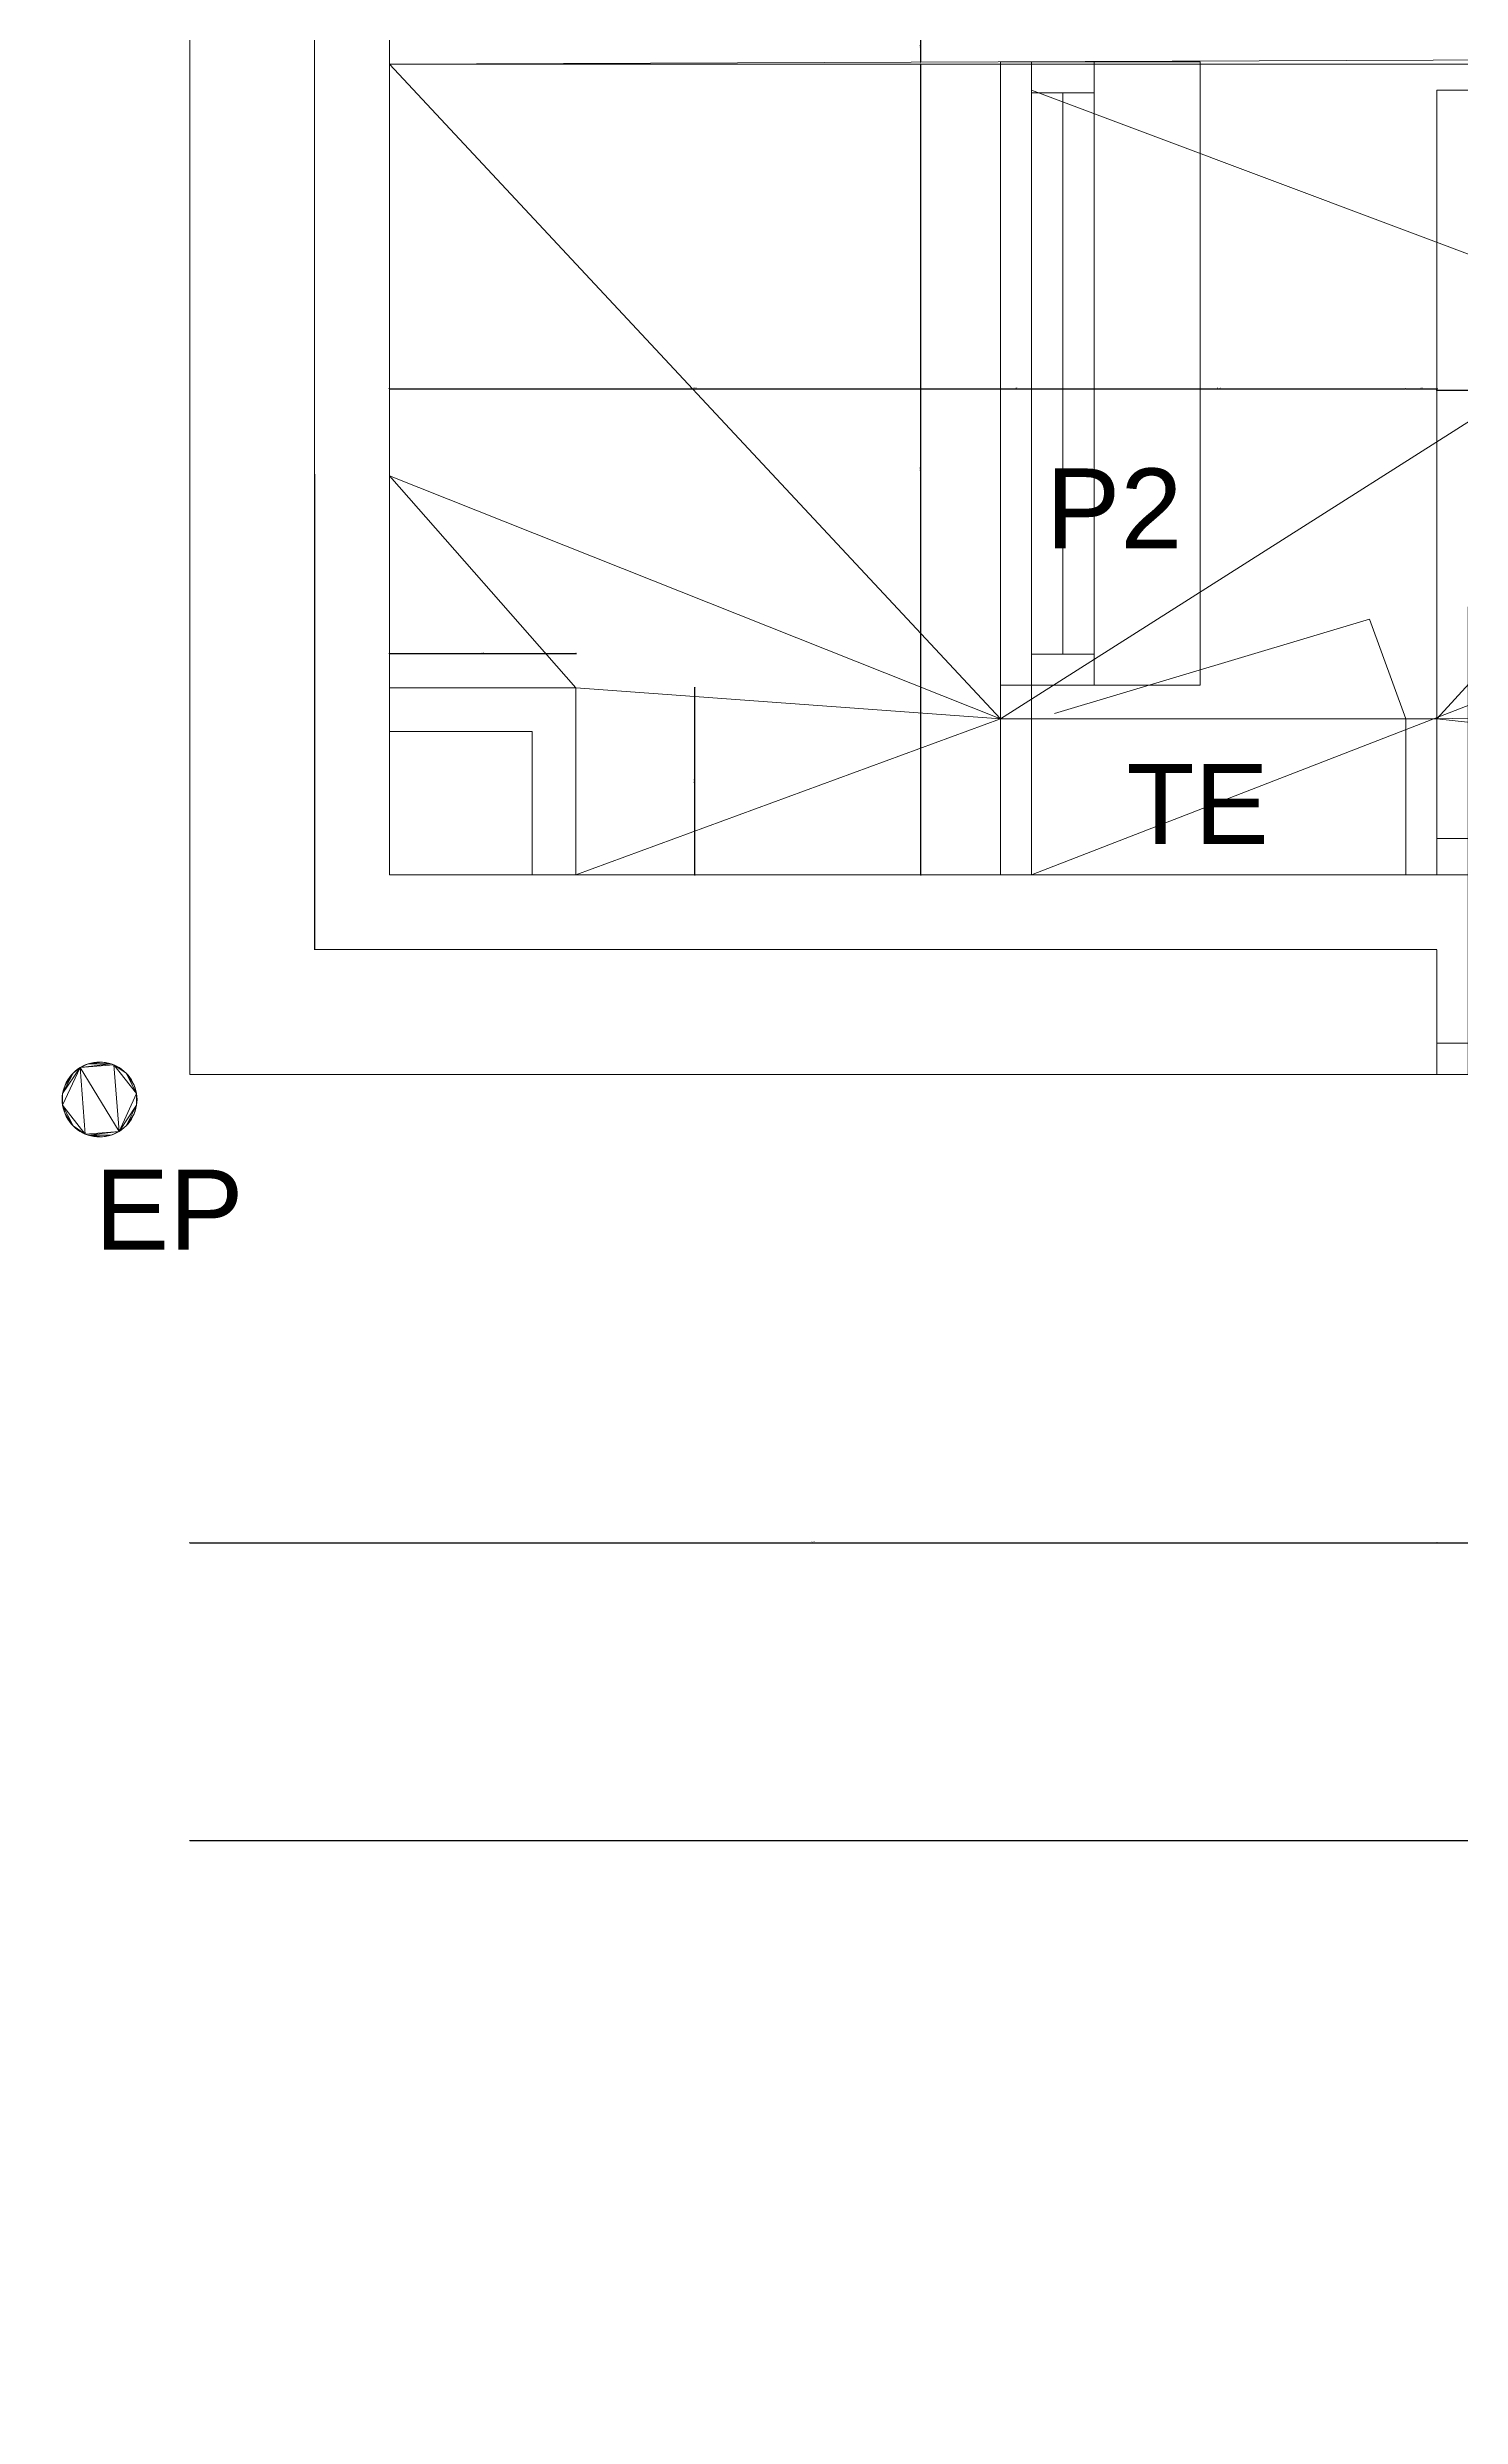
# Model space of a CAD drawing. Header units: metres. Extents: x -12536 to 12621, y -17191 to 9596.
# Drawn here: x -10431.2 to -10204.5, y -2287.6 to -1907.6 of the extents above; entities that cross this region are included whole.
import ezdxf
from ezdxf.enums import TextEntityAlignment as Align
from ezdxf.lldxf.tags import DXFTag

# ---------------------------------------------------------------- set-up
doc = ezdxf.new("R2010")
doc.units = ezdxf.units.M
doc.header["$MEASUREMENT"] = 0
doc.header["$PDMODE"] = 2
doc.header["$PDSIZE"] = 0.25
for name, color, linetype in [('Calque commun', 7, 'Continuous'), ('Cotations', 7, 'Continuous'), ('Textes', 7, 'Continuous')]:
    doc.layers.add(name, color=color, linetype=linetype)
doc.styles.add('Arial', font='arial.ttf', dxfattribs={"height": 0.128})
doc.styles.add('Century Gothic6', font='GOTHIC.TTF', dxfattribs={"height": 0.18})
tags = doc.linetypes.add('HIDDEN', pattern=[0.375, 0.25, -0.125]).pattern_tags.tags
tags[6:7] = [DXFTag(74, 4), DXFTag(75, 0), DXFTag(340, '0'), DXFTag(46, 1.0), DXFTag(50, 0.0), DXFTag(44, 0.0), DXFTag(45, 0.0)]
tags[4:5] = [DXFTag(74, 4), DXFTag(75, 0), DXFTag(340, '0'), DXFTag(46, 1.0), DXFTag(50, 0.0), DXFTag(44, 0.0), DXFTag(45, 0.0)]
tags = doc.linetypes.add('HIDDEN2', pattern=[0.1875, 0.125, -0.0625]).pattern_tags.tags
tags[6:7] = [DXFTag(74, 4), DXFTag(75, 0), DXFTag(340, '0'), DXFTag(46, 1.0), DXFTag(50, 0.0), DXFTag(44, 0.0), DXFTag(45, 0.0)]
tags[4:5] = [DXFTag(74, 4), DXFTag(75, 0), DXFTag(340, '0'), DXFTag(46, 1.0), DXFTag(50, 0.0), DXFTag(44, 0.0), DXFTag(45, 0.0)]
doc.dimstyles.new('DIM7', dxfattribs={"dimtxt": 0.18, "dimasz": 0.035, "dimexe": 0.05, "dimexo": 0, "dimgap": 0.05, "dimtad": 1, "dimzin": 1, "dimdsep": 46, "dimtxsty": 'Century Gothic6', "dimblk": 'ORIGIN', "dimcen": 0.09, "dimdle": 0.05, "dimadec": 0, "dimazin": 0, "dimtfac": 1, "dimtdec": 4, "dimtix": 1, "dimtofl": 0, "dimtmove": 0, "dimatfit": 3, "dimfxl": 0.05, "dimfxlon": 1, "dimfrac": 2, "dimtolj": 1, "dimtzin": 0, "dimarcsym": 2})

# ---------------------------------------------------------------- blocks, each defined once
blk = doc.blocks.new('Block33720')
at = {"layer": 'Calque commun', "color": 7, "linetype": 'Continuous', "lineweight": 5}
for p, q in [((-10.6388, -16.4207), (-8.9588, -16.4207)), ((-10.7588, -16.5406), (-8.9588, -16.5406))]:
    blk.add_line(p, q, dxfattribs=at)
at = {"layer": 'Calque commun', "color": 7, "linetype": 'Continuous', "lineweight": 20}
blk.add_line((-10.9588, -16.7407), (-8.9588, -16.7407), dxfattribs=at)
blk = doc.blocks.new('@PRES_1_$$_1-13')
at = {"layer": 'Calque commun', "color": 0, "linetype": 'Continuous', "lineweight": 5}
for p, q in [((0.05, 0.05), (0.05, 0.75)), ((0, 0), (0, 0.05)), ((0, 0.05), (0.05, 0.05)), ((0.05, 0.05), (0.05, 0)), ((0.75, 0), (0.75, 0.05)), ((0.75, 0.05), (0.8, 0.05)), ((0.8, 0.05), (0.8, 0)), ((0.05, 0), (0, 0)), ((0.8, 0), (0.75, 0))]:
    blk.add_line(p, q, dxfattribs=at)
at = {"layer": 'Calque commun', "color": 0, "linetype": 'Continuous', "lineweight": 5, "flags": 128}
blk.add_lwpolyline([(0.05, 0.75, -0.414214), (0.75, 0.05)], format="xyb", dxfattribs=at)
blk = doc.blocks.new('@PRES_1_$$_1-11')
at = {"layer": 'Calque commun', "color": 0, "linetype": 'ByBlock', "lineweight": -2}
blk.add_line((0, 0), (0, 0.05), dxfattribs=at)
blk = doc.blocks.new('@PRES_1_$$_1-12')
at = {"layer": 'Calque commun', "color": 0, "linetype": 'ByBlock', "lineweight": -2}
blk.add_line((0, 0), (0, 0.05), dxfattribs=at)
blk = doc.blocks.new('INTER_2D_COMB5')
at = {"layer": 'Calque commun', "color": 0, "linetype": 'ByBlock', "lineweight": -2}
blk.add_blockref('@PRES_1_$$_1-13', (0, 0), dxfattribs=at)
at = {"layer": 'Calque commun', "color": 0, "linetype": 'Continuous', "lineweight": 20}
blk.add_blockref('@PRES_1_$$_1-11', (0, 0), dxfattribs=at)
at = {"layer": 'Calque commun', "color": 0, "linetype": 'Continuous', "lineweight": 20, "extrusion": (0, 0, -1), "xscale": -1, "yscale": -1, "zscale": -1, "rotation": 180}
blk.add_blockref('@PRES_1_$$_1-12', (-0.8, 0), dxfattribs=at)
blk = doc.blocks.new('PLACED_COMB5')
at = {"layer": 'Calque commun', "color": 0, "linetype": 'ByBlock', "lineweight": -2}
blk.add_blockref('INTER_2D_COMB5', (0, 0), dxfattribs=at)
blk = doc.blocks.new('Block33759')
at = {"layer": 'Calque commun', "color": 7, "linetype": 'Continuous', "lineweight": 20}
blk.add_line((-10.9588, -16.7407), (-10.9588, -14.4756), dxfattribs=at)
at = {"layer": 'Calque commun', "color": 7, "linetype": 'Continuous', "lineweight": 5}
for p, q in [((-10.7588, -16.5407), (-10.7588, -14.4756)), ((-10.6388, -16.4206), (-10.6388, -14.4756))]:
    blk.add_line(p, q, dxfattribs=at)
blk = doc.blocks.new('_ORIGIN')
at = {"color": 0, "linetype": 'ByBlock', "lineweight": -2}
blk.add_line((0, 0), (-1, 0), dxfattribs=at)
blk.add_circle((0, 0), 0.5, dxfattribs=at)
blk = doc.blocks.new('*D1448')
at = {"layer": 'Calque commun', "color": 0, "linetype": 'ByBlock', "lineweight": -2, "transparency": 16777216}
for p, q in [((-10291.11, -1905.02), (-10291.16, -1905.02)), ((-10291.11, -1905.02), (-10291.11, -1905.05)), ((-10291.11, -1909.98), (-10291.11, -1905.05)), ((-10291.11, -1910.02), (-10291.16, -1910.02))]:
    blk.add_line(p, q, dxfattribs=at)
at = {"layer": 'Calque commun', "color": 0, "linetype": 'Continuous', "lineweight": -2, "transparency": 16777216}
blk.add_line((-10291.11, -1904.98), (-10291.11, -1904.95), dxfattribs=at)
at = {"layer": 'Defpoints', "color": 0, "linetype": 'Continuous', "transparency": 16777216}
for p in [(-10291.11, -1905.02), (-10291.11, -1905.02), (-10291.11, -1910.02)]:
    blk.add_point(p, dxfattribs=at)
at = {"layer": 'Calque commun', "color": 0, "linetype": 'Continuous', "lineweight": -2, "transparency": 16777216, "xscale": 0.03500000014901161, "yscale": 0.03500000014901161, "zscale": 0.03500000014901161, "rotation": 270}
for p in [(-10291.11, -1905.02), (-10291.11, -1910.02)]:
    blk.add_blockref('_ORIGIN', p, dxfattribs=at)
at = {"layer": 'Calque commun', "color": 0, "linetype": 'Continuous', "lineweight": 5, "transparency": 16777216, "insert": (-10291.16, -1907.52), "char_height": 0.18, "attachment_point": 8, "rotation": 90, "line_spacing_factor": 0.773441, "style": 'Century Gothic6'}
blk.add_mtext('\\A1;5.00', dxfattribs=at)
blk = doc.blocks.new('*D1453')
at = {"layer": 'Calque commun', "color": 0, "linetype": 'ByBlock', "lineweight": -2, "transparency": 16777216}
for p, q in [((-10291.11, -1910.34), (-10291.16, -1910.34)), ((-10291.11, -1910.34), (-10291.11, -1910.38)), ((-10291.11, -2040.31), (-10291.11, -1910.38)), ((-10291.16, -2040.34), (-10291.06, -2040.34))]:
    blk.add_line(p, q, dxfattribs=at)
at = {"layer": 'Calque commun', "color": 0, "linetype": 'Continuous', "lineweight": -2, "transparency": 16777216}
blk.add_line((-10291.11, -1910.31), (-10291.11, -1910.27), dxfattribs=at)
at = {"layer": 'Defpoints', "color": 0, "linetype": 'Continuous', "transparency": 16777216}
for p in [(-10291.11, -1910.34), (-10291.11, -1910.34), (-10350.78, -2040.34)]:
    blk.add_point(p, dxfattribs=at)
at = {"layer": 'Calque commun', "color": 0, "linetype": 'Continuous', "lineweight": -2, "transparency": 16777216, "xscale": 0.03500000014901161, "yscale": 0.03500000014901161, "zscale": 0.03500000014901161, "rotation": 270}
for p in [(-10291.11, -1910.34), (-10291.11, -2040.34)]:
    blk.add_blockref('_ORIGIN', p, dxfattribs=at)
at = {"layer": 'Calque commun', "color": 0, "linetype": 'Continuous', "lineweight": 5, "transparency": 16777216, "insert": (-10291.16, -1975.34), "char_height": 0.18, "attachment_point": 8, "rotation": 90, "line_spacing_factor": 0.773441, "style": 'Century Gothic6'}
blk.add_mtext('\\A1;130.00', dxfattribs=at)
blk = doc.blocks.new('@PRES_1_$$_1-44')
at = {"layer": 'Calque commun', "color": 5, "linetype": 'Continuous', "lineweight": 5}
for p, q in [((0, 0.32), (1, 0.32)), ((1, 0.15), (0, 0.15)), ((0.05, 0.05), (0.05, 0.15)), ((0.95, 0.15), (0.95, 0.05)), ((0.05, 0.1), (0.95, 0.1)), ((1, 0.05), (0, 0.05)), ((0, 0), (1, 0))]:
    blk.add_line(p, q, dxfattribs=at)
blk = doc.blocks.new('@PRES_1_$$_1-45')
at = {"layer": 'Calque commun', "color": 7, "linetype": 'Continuous', "lineweight": 5}
blk.add_line((0, 0), (0, 0.32), dxfattribs=at)
blk = doc.blocks.new('@PRES_1_$$_1-46')
at = {"layer": 'Calque commun', "color": 7, "linetype": 'Continuous', "lineweight": 5}
blk.add_line((0, 0), (0, 0.32), dxfattribs=at)
blk = doc.blocks.new('INTER_2D_COMB16')
at = {"layer": 'Calque commun', "color": 0, "linetype": 'ByBlock', "lineweight": -2}
for name in ['@PRES_1_$$_1-44', '@PRES_1_$$_1-45']:
    blk.add_blockref(name, (0, 0), dxfattribs=at)
at = {"layer": 'Calque commun', "color": 0, "linetype": 'ByBlock', "lineweight": -2, "extrusion": (0, 0, -1), "xscale": -1, "yscale": -1, "zscale": -1, "rotation": 180}
blk.add_blockref('@PRES_1_$$_1-46', (-1, 0), dxfattribs=at)
blk = doc.blocks.new('PLACED_COMB16')
at = {"layer": 'Calque commun', "color": 0, "linetype": 'ByBlock', "lineweight": -2}
blk.add_blockref('INTER_2D_COMB16', (0, 0), dxfattribs=at)
blk = doc.blocks.new('*D1456')
at = {"layer": 'Calque commun', "color": 0, "linetype": 'ByBlock', "lineweight": -2, "transparency": 16777216}
for p, q in [((-10376.32, -1962.43), (-10376.32, -1962.33)), ((-10376.28, -1962.38), (-10278.35, -1962.38)), ((-10278.32, -1962.38), (-10278.35, -1962.38)), ((-10278.32, -1962.43), (-10278.32, -1962.33))]:
    blk.add_line(p, q, dxfattribs=at)
at = {"layer": 'Calque commun', "color": 0, "linetype": 'Continuous', "lineweight": -2, "transparency": 16777216}
blk.add_line((-10278.28, -1962.38), (-10278.25, -1962.38), dxfattribs=at)
at = {"layer": 'Defpoints', "color": 0, "linetype": 'Continuous', "transparency": 16777216}
for p in [(-10376.32, -1964.15), (-10278.32, -1962.38), (-10278.32, -1964.15)]:
    blk.add_point(p, dxfattribs=at)
at = {"layer": 'Calque commun', "color": 0, "linetype": 'Continuous', "lineweight": -2, "transparency": 16777216, "xscale": 0.03500000014901161, "yscale": 0.03500000014901161, "zscale": 0.03500000014901161, "rotation": 180}
for p in [(-10376.32, -1962.38), (-10278.32, -1962.38)]:
    blk.add_blockref('_ORIGIN', p, dxfattribs=at)
at = {"layer": 'Calque commun', "color": 0, "linetype": 'Continuous', "lineweight": 5, "transparency": 16777216, "insert": (-10327.32, -1962.33), "char_height": 0.18, "attachment_point": 8, "line_spacing_factor": 0.773441, "style": 'Century Gothic6'}
blk.add_mtext('\\A1;98.00', dxfattribs=at)
blk = doc.blocks.new('*D1457')
at = {"layer": 'Calque commun', "color": 0, "linetype": 'ByBlock', "lineweight": -2, "transparency": 16777216}
for p, q in [((-10278.32, -1962.43), (-10278.32, -1962.33)), ((-10278.28, -1962.38), (-10273.35, -1962.38)), ((-10273.32, -1962.38), (-10273.35, -1962.38)), ((-10273.32, -1962.43), (-10273.32, -1962.33))]:
    blk.add_line(p, q, dxfattribs=at)
at = {"layer": 'Calque commun', "color": 0, "linetype": 'Continuous', "lineweight": -2, "transparency": 16777216}
blk.add_line((-10273.28, -1962.38), (-10273.25, -1962.38), dxfattribs=at)
at = {"layer": 'Defpoints', "color": 0, "linetype": 'Continuous', "transparency": 16777216}
for p in [(-10273.32, -1962.38), (-10278.32, -1999.95), (-10273.32, -1999.95)]:
    blk.add_point(p, dxfattribs=at)
at = {"layer": 'Calque commun', "color": 0, "linetype": 'Continuous', "lineweight": -2, "transparency": 16777216, "xscale": 0.03500000014901161, "yscale": 0.03500000014901161, "zscale": 0.03500000014901161, "rotation": 180}
for p in [(-10278.32, -1962.38), (-10273.32, -1962.38)]:
    blk.add_blockref('_ORIGIN', p, dxfattribs=at)
at = {"layer": 'Calque commun', "color": 0, "linetype": 'Continuous', "lineweight": 5, "transparency": 16777216, "insert": (-10275.82, -1962.33), "char_height": 0.18, "attachment_point": 8, "line_spacing_factor": 0.773441, "style": 'Century Gothic6'}
blk.add_mtext('\\A1;5.00', dxfattribs=at)
blk = doc.blocks.new('*D1458')
at = {"layer": 'Calque commun', "color": 0, "linetype": 'ByBlock', "lineweight": -2, "transparency": 16777216}
for p, q in [((-10273.32, -1962.43), (-10273.32, -1962.33)), ((-10273.28, -1962.38), (-10213.35, -1962.38)), ((-10213.32, -1962.38), (-10213.35, -1962.38)), ((-10213.32, -1962.43), (-10213.32, -1962.33))]:
    blk.add_line(p, q, dxfattribs=at)
at = {"layer": 'Calque commun', "color": 0, "linetype": 'Continuous', "lineweight": -2, "transparency": 16777216}
blk.add_line((-10213.28, -1962.38), (-10213.25, -1962.38), dxfattribs=at)
at = {"layer": 'Defpoints', "color": 0, "linetype": 'Continuous', "transparency": 16777216}
for p in [(-10213.32, -1962.38), (-10273.32, -1999.95), (-10213.32, -1999.95)]:
    blk.add_point(p, dxfattribs=at)
at = {"layer": 'Calque commun', "color": 0, "linetype": 'Continuous', "lineweight": -2, "transparency": 16777216, "xscale": 0.03500000014901161, "yscale": 0.03500000014901161, "zscale": 0.03500000014901161, "rotation": 180}
for p in [(-10273.32, -1962.38), (-10213.32, -1962.38)]:
    blk.add_blockref('_ORIGIN', p, dxfattribs=at)
at = {"layer": 'Calque commun', "color": 0, "linetype": 'Continuous', "lineweight": 5, "transparency": 16777216, "insert": (-10243.32, -1962.33), "char_height": 0.18, "attachment_point": 8, "line_spacing_factor": 0.773441, "style": 'Century Gothic6'}
blk.add_mtext('\\A1;60.00', dxfattribs=at)
blk = doc.blocks.new('*D1459')
at = {"layer": 'Calque commun', "color": 0, "linetype": 'ByBlock', "lineweight": -2, "transparency": 16777216}
for p, q in [((-10213.32, -1962.43), (-10213.32, -1962.33)), ((-10213.28, -1962.38), (-10208.35, -1962.38)), ((-10208.32, -1962.38), (-10208.35, -1962.38)), ((-10208.32, -1962.43), (-10208.32, -1962.33))]:
    blk.add_line(p, q, dxfattribs=at)
at = {"layer": 'Calque commun', "color": 0, "linetype": 'Continuous', "lineweight": -2, "transparency": 16777216}
blk.add_line((-10208.28, -1962.38), (-10208.25, -1962.38), dxfattribs=at)
at = {"layer": 'Defpoints', "color": 0, "linetype": 'Continuous', "transparency": 16777216}
for p in [(-10208.32, -1962.38), (-10213.32, -2015.34), (-10208.32, -2015.34)]:
    blk.add_point(p, dxfattribs=at)
at = {"layer": 'Calque commun', "color": 0, "linetype": 'Continuous', "lineweight": -2, "transparency": 16777216, "xscale": 0.03500000014901161, "yscale": 0.03500000014901161, "zscale": 0.03500000014901161, "rotation": 180}
for p in [(-10213.32, -1962.38), (-10208.32, -1962.38)]:
    blk.add_blockref('_ORIGIN', p, dxfattribs=at)
at = {"layer": 'Calque commun', "color": 0, "linetype": 'Continuous', "lineweight": 5, "transparency": 16777216, "insert": (-10210.82, -1962.33), "char_height": 0.18, "attachment_point": 8, "line_spacing_factor": 0.773441, "style": 'Century Gothic6'}
blk.add_mtext('\\A1;5.00', dxfattribs=at)
blk = doc.blocks.new('*D1460')
at = {"layer": 'Calque commun', "color": 0, "linetype": 'ByBlock', "lineweight": -2, "transparency": 16777216}
for p, q in [((-10408.32, -2147.4), (-10408.32, -2147.5)), ((-10408.28, -2147.45), (-10208.35, -2147.45)), ((-10208.32, -2147.45), (-10208.35, -2147.45)), ((-10208.32, -2147.4), (-10208.32, -2147.5))]:
    blk.add_line(p, q, dxfattribs=at)
at = {"layer": 'Calque commun', "color": 0, "linetype": 'Continuous', "lineweight": -2, "transparency": 16777216}
blk.add_line((-10208.28, -2147.45), (-10208.25, -2147.45), dxfattribs=at)
at = {"layer": 'Defpoints', "color": 0, "linetype": 'Continuous', "transparency": 16777216}
for p in [(-10408.32, -2072.34), (-10208.32, -2072.34), (-10208.32, -2147.45)]:
    blk.add_point(p, dxfattribs=at)
at = {"layer": 'Calque commun', "color": 0, "linetype": 'Continuous', "lineweight": -2, "transparency": 16777216, "xscale": 0.03500000014901161, "yscale": 0.03500000014901161, "zscale": 0.03500000014901161, "rotation": 180}
for p in [(-10408.32, -2147.45), (-10208.32, -2147.45)]:
    blk.add_blockref('_ORIGIN', p, dxfattribs=at)
at = {"layer": 'Calque commun', "color": 0, "linetype": 'Continuous', "lineweight": 5, "transparency": 16777216, "insert": (-10308.32, -2147.4), "char_height": 0.18, "attachment_point": 8, "line_spacing_factor": 0.773441, "style": 'Century Gothic6'}
blk.add_mtext('\\A1;200.00', dxfattribs=at)
blk = doc.blocks.new('*D1461')
at = {"layer": 'Calque commun', "color": 0, "linetype": 'ByBlock', "lineweight": -2, "transparency": 16777216}
for p, q in [((-10208.32, -2147.4), (-10208.32, -2147.5)), ((-10208.28, -2147.45), (-10108.35, -2147.45)), ((-10108.32, -2147.45), (-10108.35, -2147.45)), ((-10108.32, -2147.4), (-10108.32, -2147.5))]:
    blk.add_line(p, q, dxfattribs=at)
at = {"layer": 'Calque commun', "color": 0, "linetype": 'Continuous', "lineweight": -2, "transparency": 16777216}
blk.add_line((-10108.28, -2147.45), (-10108.25, -2147.45), dxfattribs=at)
at = {"layer": 'Defpoints', "color": 0, "linetype": 'Continuous', "transparency": 16777216}
for p in [(-10208.32, -2072.34), (-10108.32, -2072.34), (-10108.32, -2147.45)]:
    blk.add_point(p, dxfattribs=at)
at = {"layer": 'Calque commun', "color": 0, "linetype": 'Continuous', "lineweight": -2, "transparency": 16777216, "xscale": 0.03500000014901161, "yscale": 0.03500000014901161, "zscale": 0.03500000014901161, "rotation": 180}
for p in [(-10208.32, -2147.45), (-10108.32, -2147.45)]:
    blk.add_blockref('_ORIGIN', p, dxfattribs=at)
at = {"layer": 'Calque commun', "color": 0, "linetype": 'Continuous', "lineweight": 5, "transparency": 16777216, "insert": (-10158.32, -2147.4), "char_height": 0.18, "attachment_point": 8, "line_spacing_factor": 0.773441, "style": 'Century Gothic6'}
blk.add_mtext('\\A1;100.00', dxfattribs=at)
blk = doc.blocks.new('*D1745')
at = {"layer": 'Calque commun', "color": 0, "linetype": 'ByBlock', "lineweight": -2, "transparency": 16777216}
for p, q in [((-10208.32, -1962.66), (-10208.32, -1962.56)), ((-10208.28, -1962.61), (-9978.35, -1962.61)), ((-9978.32, -1962.61), (-9978.35, -1962.61)), ((-9978.32, -1962.66), (-9978.32, -1962.56))]:
    blk.add_line(p, q, dxfattribs=at)
at = {"layer": 'Calque commun', "color": 0, "linetype": 'Continuous', "lineweight": -2, "transparency": 16777216}
blk.add_line((-9978.28, -1962.61), (-9978.25, -1962.61), dxfattribs=at)
at = {"layer": 'Defpoints', "color": 0, "linetype": 'Continuous', "transparency": 16777216}
for p in [(-9978.32, -1962.61), (-9978.32, -2008.75), (-10208.32, -2012.93)]:
    blk.add_point(p, dxfattribs=at)
at = {"layer": 'Calque commun', "color": 0, "linetype": 'Continuous', "lineweight": -2, "transparency": 16777216, "xscale": 0.03500000014901161, "yscale": 0.03500000014901161, "zscale": 0.03500000014901161, "rotation": 180}
for p in [(-10208.32, -1962.61), (-9978.32, -1962.61)]:
    blk.add_blockref('_ORIGIN', p, dxfattribs=at)
at = {"layer": 'Calque commun', "color": 0, "linetype": 'Continuous', "lineweight": 5, "transparency": 16777216, "insert": (-10093.32, -1962.56), "char_height": 0.18, "attachment_point": 8, "line_spacing_factor": 0.773441, "style": 'Century Gothic6'}
blk.add_mtext('\\A1;230.00', dxfattribs=at)
blk = doc.blocks.new('*D1764')
at = {"layer": 'Calque commun', "color": 0, "linetype": 'ByBlock', "lineweight": -2, "transparency": 16777216}
for p, q in [((-10408.32, -2195.16), (-10408.32, -2195.26)), ((-10408.28, -2195.21), (-9508.35, -2195.21)), ((-9508.32, -2195.21), (-9508.35, -2195.21)), ((-9508.32, -2195.16), (-9508.32, -2195.26))]:
    blk.add_line(p, q, dxfattribs=at)
at = {"layer": 'Calque commun', "color": 0, "linetype": 'Continuous', "lineweight": -2, "transparency": 16777216}
blk.add_line((-9508.28, -2195.21), (-9508.25, -2195.21), dxfattribs=at)
at = {"layer": 'Defpoints', "color": 0, "linetype": 'Continuous', "transparency": 16777216}
for p in [(-10408.32, -2147.45), (-9508.32, -2147.45), (-9508.32, -2195.21)]:
    blk.add_point(p, dxfattribs=at)
at = {"layer": 'Calque commun', "color": 0, "linetype": 'Continuous', "lineweight": -2, "transparency": 16777216, "xscale": 0.03500000014901161, "yscale": 0.03500000014901161, "zscale": 0.03500000014901161, "rotation": 180}
for p in [(-10408.32, -2195.21), (-9508.32, -2195.21)]:
    blk.add_blockref('_ORIGIN', p, dxfattribs=at)
at = {"layer": 'Calque commun', "color": 0, "linetype": 'Continuous', "lineweight": 5, "transparency": 16777216, "insert": (-9958.32, -2195.16), "char_height": 0.18, "attachment_point": 8, "line_spacing_factor": 0.773441, "style": 'Century Gothic6'}
blk.add_mtext('\\A1;900.00', dxfattribs=at)
blk = doc.blocks.new('*D1819')
at = {"layer": 'Calque commun', "color": 0, "linetype": 'ByBlock', "lineweight": -2, "transparency": 16777216}
for p, q in [((-9941.67, -1674.18), (-9941.77, -1674.18)), ((-9941.72, -1674.18), (-9941.72, -1674.22)), ((-9941.72, -2040.15), (-9941.72, -1674.22)), ((-9941.77, -2040.18), (-9941.67, -2040.18))]:
    blk.add_line(p, q, dxfattribs=at)
at = {"layer": 'Calque commun', "color": 0, "linetype": 'Continuous', "lineweight": -2, "transparency": 16777216}
blk.add_line((-9941.72, -1674.15), (-9941.72, -1674.11), dxfattribs=at)
at = {"layer": 'Defpoints', "color": 0, "linetype": 'Continuous', "transparency": 16777216}
for p in [(-9941.72, -1674.18), (-9921.36, -1674.18), (-10249.83, -2040.18)]:
    blk.add_point(p, dxfattribs=at)
at = {"layer": 'Calque commun', "color": 0, "linetype": 'Continuous', "lineweight": -2, "transparency": 16777216, "xscale": 0.03500000014901161, "yscale": 0.03500000014901161, "zscale": 0.03500000014901161, "rotation": 270}
for p in [(-9941.72, -1674.18), (-9941.72, -2040.18)]:
    blk.add_blockref('_ORIGIN', p, dxfattribs=at)
at = {"layer": 'Calque commun', "color": 0, "linetype": 'Continuous', "lineweight": 5, "transparency": 16777216, "insert": (-9941.77, -1857.18), "char_height": 0.18, "attachment_point": 8, "rotation": 90, "line_spacing_factor": 0.773441, "style": 'Century Gothic6'}
blk.add_mtext('\\A1;366.00', dxfattribs=at)
blk = doc.blocks.new('*D1580')
at = {"layer": 'Calque commun', "color": 0, "linetype": 'ByBlock', "lineweight": -2, "transparency": 16777216}
for p, q in [((-10376.32, -2004.89), (-10376.32, -2004.79)), ((-10376.28, -2004.84), (-10346.43, -2004.84)), ((-10346.39, -2004.84), (-10346.43, -2004.84)), ((-10346.39, -2004.89), (-10346.39, -2004.79))]:
    blk.add_line(p, q, dxfattribs=at)
at = {"layer": 'Calque commun', "color": 0, "linetype": 'Continuous', "lineweight": -2, "transparency": 16777216}
blk.add_line((-10346.36, -2004.84), (-10346.32, -2004.84), dxfattribs=at)
at = {"layer": 'Defpoints', "color": 0, "linetype": 'Continuous', "transparency": 16777216}
for p in [(-10346.39, -2004.84), (-10376.32, -2010.34), (-10346.39, -2010.34)]:
    blk.add_point(p, dxfattribs=at)
at = {"layer": 'Calque commun', "color": 0, "linetype": 'Continuous', "lineweight": -2, "transparency": 16777216, "xscale": 0.03500000014901161, "yscale": 0.03500000014901161, "zscale": 0.03500000014901161, "rotation": 180}
for p in [(-10376.32, -2004.84), (-10346.39, -2004.84)]:
    blk.add_blockref('_ORIGIN', p, dxfattribs=at)
at = {"layer": 'Calque commun', "color": 0, "linetype": 'Continuous', "lineweight": 5, "transparency": 16777216, "insert": (-10361.36, -2004.79), "char_height": 0.18, "attachment_point": 8, "line_spacing_factor": 0.773441, "style": 'Century Gothic6'}
blk.add_mtext('\\A1;29.92', dxfattribs=at)
blk = doc.blocks.new('*D1581')
at = {"layer": 'Calque commun', "color": 0, "linetype": 'ByBlock', "lineweight": -2, "transparency": 16777216}
for p, q in [((-10327.37, -2010.34), (-10327.27, -2010.34)), ((-10327.32, -2010.34), (-10327.32, -2010.38)), ((-10327.32, -2040.3), (-10327.32, -2010.38)), ((-10327.37, -2040.34), (-10327.27, -2040.34))]:
    blk.add_line(p, q, dxfattribs=at)
at = {"layer": 'Calque commun', "color": 0, "linetype": 'Continuous', "lineweight": -2, "transparency": 16777216}
blk.add_line((-10327.32, -2010.31), (-10327.32, -2010.27), dxfattribs=at)
at = {"layer": 'Defpoints', "color": 0, "linetype": 'Continuous', "transparency": 16777216}
for p in [(-10340.39, -2010.34), (-10327.32, -2010.34), (-10340.39, -2040.34)]:
    blk.add_point(p, dxfattribs=at)
at = {"layer": 'Calque commun', "color": 0, "linetype": 'Continuous', "lineweight": -2, "transparency": 16777216, "xscale": 0.03500000014901161, "yscale": 0.03500000014901161, "zscale": 0.03500000014901161, "rotation": 270}
for p in [(-10327.32, -2010.34), (-10327.32, -2040.34)]:
    blk.add_blockref('_ORIGIN', p, dxfattribs=at)
at = {"layer": 'Calque commun', "color": 0, "linetype": 'Continuous', "lineweight": 5, "transparency": 16777216, "insert": (-10327.37, -2025.34), "char_height": 0.18, "attachment_point": 8, "rotation": 90, "line_spacing_factor": 0.773441, "style": 'Century Gothic6'}
blk.add_mtext('\\A1;29.99', dxfattribs=at)
blk = doc.blocks.new('120x220')
at = {"layer": 'Calque commun', "color": 7, "linetype": 'HIDDEN', "lineweight": 5}
mesh = blk.add_polyface(dxfattribs=at)
corners = [(0, 2.2), (0, 0), (1.2, 0), (1.2, 2.2)]
mesh.append_faces([[corners[k] for k in face] for face in [(0, 1, 2, 3)]], dxfattribs={"color": 7})

msp = doc.modelspace()

# ---------------------------------------------------------------- linework, layer by layer
at = {"layer": 'Calque commun', "color": 12, "linetype": 'Continuous', "lineweight": 20}
for p, q in [((-10388.292, -2052.345), (-10388.317, -1845.844)), ((-10208.317, -2072.345), (-10208.317, -2052.345))]:
    msp.add_line(p, q, dxfattribs=at)
at = {"layer": 'Calque commun', "color": 15, "linetype": 'Continuous', "lineweight": 20}
for p, q in [((-10376.297, -1910.344), (-10376.297, -1905.344)), ((-10376.297, -1910.344), (-10111.315, -1910.344)), ((-10273.317, -1909.948), (-10278.317, -1909.948)), ((-10278.317, -1909.948), (-10278.317, -1909.948)), ((-10273.317, -1909.948), (-10273.317, -1909.948)), ((-10278.317, -2040.32), (-10278.317, -1999.948)), ((-10273.317, -2040.32), (-10273.317, -1999.948)), ((-10213.317, -2040.345), (-10213.317, -2015.344)), ((-10208.317, -2015.344), (-10213.317, -2015.344)), ((-10208.317, -2040.345), (-10208.317, -2015.344)), ((-10273.317, -2040.32), (-10278.317, -2040.32)), ((-10208.317, -2040.345), (-10213.317, -2040.345))]:
    msp.add_line(p, q, dxfattribs=at)
at = {"layer": 'Calque commun', "color": 20, "linetype": 'HIDDEN2', "lineweight": 5}
for p, q in [((-10376.297, -1910.344), (-9938.317, -1910.344)), ((-9938.317, -1910.344), (-10273.317, -2040.344)), ((-10273.317, -2040.344), (-10273.317, -1914.526)), ((-10273.317, -1914.526), (-9938.317, -2040.344)), ((-9938.317, -2040.344), (-10273.317, -2040.344)), ((-10273.317, -2040.344), (-10108.317, -2040.344))]:
    msp.add_line(p, q, dxfattribs=at)
at = {"layer": 'Calque commun', "color": 12, "linetype": 'Continuous', "lineweight": 5}
for p, q in [((-10269.678, -2014.476), (-10219.15, -1999.354)), ((-10219.15, -1999.354), (-10213.317, -2015.344))]:
    msp.add_line(p, q, dxfattribs=at)
at = {"layer": 'Calque commun', "color": 4, "linetype": 'Continuous', "lineweight": 20}
for p, q in [((-10346.395, -2010.344), (-10376.316, -2010.344)), ((-10376.316, -2010.344), (-10376.316, -2017.344)), ((-10346.395, -2040.335), (-10346.395, -2010.344)), ((-10353.395, -2017.344), (-10376.316, -2017.344)), ((-10353.395, -2040.335), (-10353.395, -2017.344)), ((-10346.395, -2040.335), (-10353.395, -2040.335))]:
    msp.add_line(p, q, dxfattribs=at)
at = {"layer": 'Cotations', "color": 12, "linetype": 'Continuous', "lineweight": 20}
msp.add_line((-10208.317, -2052.344), (-10388.317, -2052.344), dxfattribs=at)

# ---------------------------------------------------------------- block references
at = {"layer": 'Calque commun', "color": 0, "linetype": 'ByBlock', "lineweight": -2, "xscale": 100, "yscale": 100, "zscale": 100}
for name, p in [('Block33759', (-9312.433, -398.28)), ('PLACED_COMB5', (-10208.317, -2072.345)), ('Block33720', (-9312.433, -398.28))]:
    msp.add_blockref(name, p, dxfattribs=at)
at = {"layer": 'Calque commun', "color": 0, "linetype": 'ByBlock', "lineweight": -2, "xscale": 100, "yscale": 100, "zscale": 100, "rotation": 270}
msp.add_blockref('PLACED_COMB16', (-10278.317, -1909.948), dxfattribs=at)
at = {"layer": 'Calque commun', "color": 0, "linetype": 'ByBlock', "lineweight": -2, "extrusion": (0, 0, -1), "xscale": 100, "yscale": 100, "zscale": 100, "rotation": 270}
msp.add_blockref('120x220', (9988.317, -1914.526), dxfattribs=at)

# ---------------------------------------------------------------- texts
at = {"layer": 'Textes', "color": 5, "linetype": 'ByBlock', "lineweight": -2, "style": 'Arial'}
msp.add_text('P2', height=12.8, dxfattribs=at).set_placement((-10271.018, -1975.178), align=Align.TOP_LEFT)
msp.add_text('TE', height=12.8, dxfattribs=at).set_placement((-10235.287, -2035.389), align=Align.RIGHT)
msp.add_text('EP', height=12.8, dxfattribs=at).set_placement((-10423.567, -2100.431))

# ---------------------------------------------------------------- dimensions: what is measured, and where the dimension line sits
at = {"layer": 'Calque commun', "color": 5, "linetype": 'Continuous', "lineweight": 5}
for base, p1, p2, picture, middle in [((-9941.718, -1674.181), (-10249.825, -2040.181), (-9921.362, -1674.181), '*D1819', (-9941.862, -1857.181)), ((-10291.106, -1910.344), (-10350.778, -2040.345), (-10291.106, -1910.344), '*D1453', (-10291.25, -1975.344))]:
    dim = msp.add_linear_dim(base=base, p1=p1, p2=p2, angle=90, dimstyle='DIM7', dxfattribs=at)
    dim.commit()
    dim.dimension.update_dxf_attribs({"geometry": picture, "text_midpoint": middle})
for p1, p2, distance, picture, middle in [((-10291.106, -1910.017), (-10291.106, -1905.016), 0, '*D1448', (-10291.25, -1907.516)), ((-10376.316, -1964.154), (-10278.317, -1964.154), 1.777, '*D1456', (-10327.317, -1962.233)), ((-10278.317, -1999.948), (-10273.317, -1999.948), 37.571, '*D1457', (-10275.817, -1962.233)), ((-10273.317, -1999.948), (-10213.317, -1999.948), 37.571, '*D1458', (-10243.317, -1962.233)), ((-10213.317, -2015.344), (-10208.317, -2015.344), 52.966, '*D1459', (-10210.817, -1962.233)), ((-10376.316, -2010.344), (-10346.395, -2010.344), 5.503, '*D1580', (-10361.355, -2004.697)), ((-10340.395, -2040.335), (-10340.395, -2010.344), -13.078, '*D1581', (-10327.461, -2025.34)), ((-10408.317, -2072.345), (-10208.317, -2072.345), -75.107, '*D1460', (-10308.317, -2147.307)), ((-10408.317, -2147.451), (-9508.317, -2147.451), -47.754, '*D1764', (-9958.317, -2195.061))]:
    dim = msp.add_aligned_dim(p1=p1, p2=p2, distance=distance, dimstyle='DIM7', dxfattribs=at)
    dim.commit()
    dim.dimension.update_dxf_attribs({"geometry": picture, "text_midpoint": middle})
for base, p1, p2, picture, middle in [((-9978.317, -1962.607), (-10208.317, -2012.928), (-9978.317, -2008.746), '*D1745', (-10093.317, -1962.463)), ((-10108.317, -2147.451), (-10208.317, -2072.345), (-10108.317, -2072.345), '*D1461', (-10158.317, -2147.307))]:
    dim = msp.add_linear_dim(base=base, p1=p1, p2=p2, dimstyle='DIM7', dxfattribs=at)
    dim.commit()
    dim.dimension.update_dxf_attribs({"geometry": picture, "text_midpoint": middle})

# ---------------------------------------------------------------- meshes
at = {"layer": 'Calque commun', "color": 7, "linetype": 'Continuous', "lineweight": 5}
mesh = msp.add_polyface(dxfattribs=at)
corners = [(-6352.223, -1261.028), (-12352.223, -1261.028), (-12352.223, -5461.028), (-6352.223, -5461.028)]
mesh.append_faces([[corners[k] for k in face] for face in [(0, 1, 2, 3)]], dxfattribs={"color": 7})
at = {"layer": 'Calque commun', "color": 9, "linetype": 'HIDDEN2', "lineweight": 5}
mesh = msp.add_polyface(dxfattribs=at)
corners = [(-9540.318, -2040.344), (-9938.758, -2040.329), (-9938.758, -2010.343), (-10278.317, -2015.344), (-10376.316, -1910.344), (-10111.315, -1909.344), (-9921.362, -1444.348), (-9540.318, -1444.346), (-9921.362, -1671.806), (-9921.362, -1705.338), (-10111.315, -1562.347), (-10021.316, -1674.183), (-10346.395, -2040.337), (-10346.395, -2010.344), (-9978.317, -2010.343), (-10208.317, -2015.344), (-9926.362, -1705.338), (-10278.317, -2040.32), (-9926.362, -1674.181), (-9978.317, -2040.328), (-10208.317, -2040.32), (-10376.316, -2010.344), (-10376.316, -1976.343), (-10021.316, -1562.347)]
mesh.append_faces([[corners[k] for k in face] for face in [(3, 5, 15), (9, 2, 16)]], dxfattribs={"vtx0": -1, "vtx1": -1, "color": 9})
mesh.append_faces([[corners[k] for k in face] for face in [(9, 0, 2), (5, 14, 15), (5, 11, 16), (5, 16, 14), (3, 13, 22)]], dxfattribs={"vtx0": -1, "vtx1": -1, "vtx2": -1, "color": 9})
mesh.append_faces([[corners[k] for k in face] for face in [(3, 4, 5), (3, 12, 13), (16, 2, 14), (9, 7, 0), (3, 22, 4)]], dxfattribs={"vtx0": -1, "vtx2": -1, "color": 9})
mesh.append_faces([[corners[k] for k in face] for face in [(23, 11, 10)]], dxfattribs={"vtx1": -1, "color": 9})
mesh.append_faces([[corners[k] for k in face] for face in [(6, 7, 8), (5, 10, 11), (9, 8, 7), (14, 19, 15)]], dxfattribs={"vtx1": -1, "vtx2": -1, "color": 9})
mesh.append_faces([[corners[k] for k in face] for face in [(0, 1, 2), (3, 17, 12), (11, 18, 16), (19, 20, 15), (13, 21, 22)]], dxfattribs={"vtx2": -1, "color": 9})
at = {"layer": 'Calque commun', "color": 11, "linetype": 'Continuous', "lineweight": 20}
mesh = msp.add_polyface(dxfattribs=at)
corners = [(-10422.321, -2082.351), (-10421.853, -2082.296), (-10421.391, -2082.204), (-10425.088, -2081.913), (-10427.035, -2080.612), (-10425.516, -2081.716), (-10424.646, -2082.076), (-10419.657, -2081.485), (-10428.718, -2075.431), (-10427.035, -2072.127), (-10428.335, -2074.074), (-10423.263, -2070.388), (-10423.73, -2070.443), (-10424.193, -2070.535), (-10417.085, -2074.515), (-10416.866, -2075.431), (-10416.957, -2074.969), (-10420.938, -2070.663), (-10421.391, -2070.535), (-10422.321, -2070.388), (-10420.938, -2082.076), (-10420.496, -2081.913), (-10423.263, -2082.351), (-10422.792, -2082.37), (-10426.319, -2081.224), (-10425.927, -2081.485), (-10417.676, -2073.235), (-10417.248, -2074.074), (-10417.446, -2073.646), (-10422.792, -2070.369), (-10421.853, -2070.443), (-10425.927, -2071.254), (-10426.319, -2071.515), (-10418.549, -2080.612), (-10419.265, -2081.224), (-10418.895, -2080.932), (-10424.646, -2070.663), (-10416.866, -2077.308), (-10416.81, -2076.84), (-10416.792, -2076.37), (-10419.657, -2071.254), (-10418.549, -2072.127), (-10419.265, -2071.515), (-10428.335, -2078.666), (-10427.354, -2080.266), (-10426.689, -2071.807), (-10418.229, -2072.473), (-10417.248, -2078.666), (-10417.085, -2078.224), (-10427.908, -2073.235), (-10428.138, -2073.646), (-10420.496, -2070.826), (-10424.193, -2082.204), (-10425.088, -2070.826), (-10418.229, -2080.266), (-10417.676, -2079.505), (-10428.718, -2077.308), (-10418.895, -2071.807), (-10416.81, -2075.899), (-10423.73, -2082.296), (-10428.498, -2074.515), (-10428.626, -2074.969), (-10427.354, -2072.473), (-10428.792, -2076.37), (-10428.774, -2076.84), (-10417.446, -2079.094), (-10427.908, -2079.505), (-10417.938, -2072.843), (-10428.498, -2078.224), (-10426.689, -2080.932), (-10417.938, -2079.896), (-10428.626, -2077.77), (-10425.516, -2071.024), (-10416.957, -2077.77), (-10428.138, -2079.094), (-10427.646, -2079.896), (-10427.646, -2072.843), (-10420.068, -2071.024), (-10428.774, -2075.899), (-10420.068, -2081.716)]
mesh.append_faces([[corners[k] for k in face] for face in [(14, 15, 16), (26, 27, 28), (11, 19, 29), (33, 34, 35), (22, 52, 59), (8, 60, 61), (46, 26, 67), (31, 53, 72), (37, 48, 73), (49, 62, 76), (63, 8, 78)]], dxfattribs={"vtx0": -1, "color": 11})
mesh.append_faces([[corners[k] for k in face] for face in [(3, 4, 5), (40, 41, 42), (4, 43, 44), (20, 0, 2), (77, 41, 40), (51, 41, 77)]], dxfattribs={"vtx0": -1, "vtx1": -1, "color": 11})
mesh.append_faces([[corners[k] for k in face] for face in [(8, 9, 10), (11, 36, 19), (46, 27, 26), (17, 36, 31), (51, 31, 7), (20, 6, 0), (37, 39, 15), (37, 15, 7), (54, 55, 47), (3, 7, 31), (31, 9, 8), (4, 56, 43), (51, 15, 41), (33, 47, 37), (51, 7, 15), (44, 43, 66), (3, 56, 4), (22, 0, 6), (31, 8, 56), (63, 56, 8), (17, 19, 36), (49, 10, 62), (33, 37, 7), (3, 31, 56), (27, 41, 15), (20, 7, 6)]], dxfattribs={"vtx0": -1, "vtx1": -1, "vtx2": -1, "color": 11})
mesh.append_faces([[corners[k] for k in face] for face in [(4, 24, 25), (33, 7, 34), (37, 47, 48), (22, 6, 52), (31, 36, 53), (11, 13, 36), (10, 9, 62), (56, 68, 43), (8, 10, 60), (4, 25, 5)]], dxfattribs={"vtx0": -1, "vtx2": -1, "color": 11})
mesh.append_faces([[corners[k] for k in face] for face in [(3, 6, 7), (17, 18, 19), (20, 21, 7), (31, 32, 9), (46, 41, 27), (51, 17, 31), (14, 27, 15), (33, 54, 47)]], dxfattribs={"vtx1": -1, "vtx2": -1, "color": 11})
mesh.append_faces([[corners[k] for k in face] for face in [(0, 1, 2), (11, 12, 13), (22, 23, 0), (18, 30, 19), (37, 38, 39), (32, 45, 9), (49, 50, 10), (41, 57, 42), (39, 58, 15), (63, 64, 56), (55, 65, 47), (4, 69, 24), (54, 70, 55), (56, 71, 68), (43, 74, 66), (66, 75, 44), (21, 79, 7)]], dxfattribs={"vtx2": -1, "color": 11})

doc.saveas('drawing.dxf')
